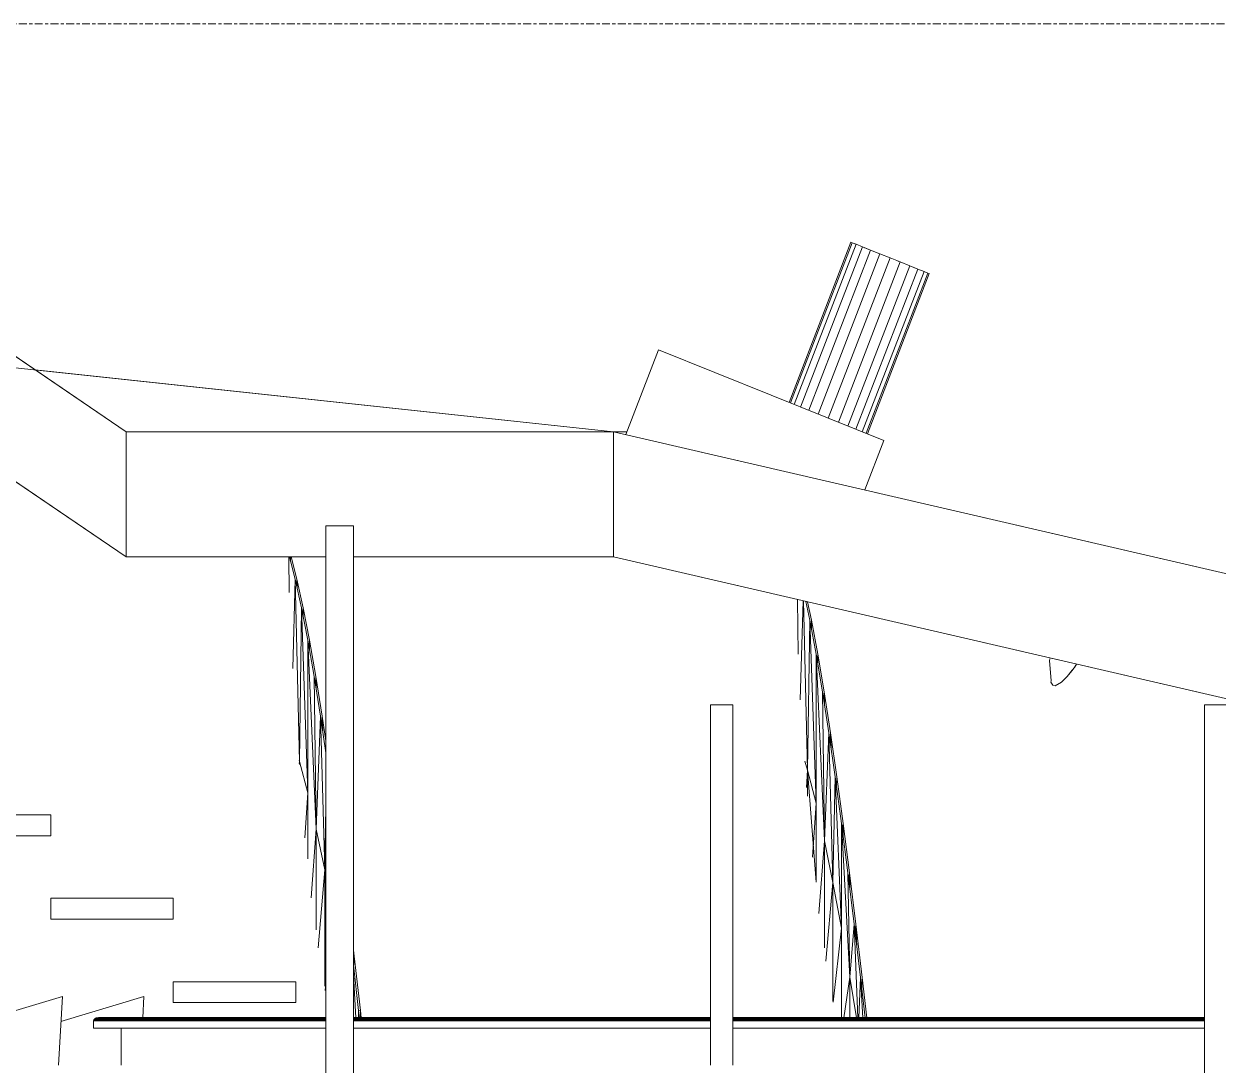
# Model space of a CAD drawing. Header units: centimetres. Extents: x -11896 to 2794, y -437 to 1921.
# Drawn here: x -10865.3 to -10624.7, y 305.8 to 515.5 of the extents above; entities that cross this region are included whole.
import ezdxf

# ---------------------------------------------------------------- set-up
doc = ezdxf.new("R2010")
doc.units = ezdxf.units.CM
doc.linetypes.add('Centre', pattern=[3.175, 0.635, -0.475, 1.59, -0.475])
doc.layers.add('A-FLOR-LEVL', color=7, linetype='Continuous', lineweight=9)
doc.layers.add('M-EQPM', color=7, linetype='Continuous', lineweight=9)

# ---------------------------------------------------------------- blocks, each defined once
blk = doc.blocks.new('EQ-01-001 - EQ-01-001_dwg_rintaeva-1505006-Sección 2-1')
at = {"layer": 'M-EQPM', "color": 253, "true_color": 0x999999}
for p, q in [((-10658.71, 387.29), (-10658.58, 387.8)), ((-10658.52, 384.9), (-10658.71, 387.29)), ((-10654.11, 385.33), (-10655.14, 384.03)), ((-10653.69, 385.86), (-10654.11, 385.33)), ((-10653.69, 385.86), (-10653.27, 386.57)), ((-10658.38, 383.16), (-10658.52, 384.9)), ((-10658.38, 383.16), (-10658.45, 382.91)), ((-10658, 382.32), (-10658.45, 382.91)), ((-10656.29, 382.91), (-10657.57, 382.21)), ((-10655.14, 384.03), (-10656.29, 382.91)), ((-10657.57, 382.21), (-10658, 382.32))]:
    blk.add_line(p, q, dxfattribs=at)
at = {"layer": 'M-EQPM', "color": 251, "true_color": 0x666666, "flags": 128}
blk.add_lwpolyline([(-10658.58, 387.8), (-10658.71, 387.29), (-10658.52, 384.9), (-10658.38, 383.16), (-10658.45, 382.91), (-10658, 382.32), (-10657.57, 382.21), (-10656.29, 382.91), (-10655.14, 384.03), (-10654.11, 385.33), (-10653.69, 385.86), (-10653.27, 386.57)], dxfattribs=at)
blk = doc.blocks.new('EQ-01-001 - EQ-01-001_dwg_rintaeva-1505007-Sección 2-1')
at = {"layer": 'M-EQPM', "color": 253, "true_color": 0x999999}
for p, q in [((-10658.52, 384.9), (-10658.72, 387.25)), ((-10654.12, 385.29), (-10655.14, 384.03)), ((-10653.7, 385.81), (-10654.12, 385.29)), ((-10653.7, 385.81), (-10653.25, 386.56))]:
    blk.add_line(p, q, dxfattribs=at)
at = {"layer": 'M-EQPM', "color": 251, "true_color": 0x666666}
blk.add_line((-10658.72, 387.25), (-10658.52, 384.9), dxfattribs=at)
at = {"layer": 'M-EQPM', "color": 251, "true_color": 0x666666, "flags": 128}
blk.add_lwpolyline([(-10655.14, 384.03), (-10654.12, 385.29), (-10653.7, 385.81), (-10653.25, 386.56)], dxfattribs=at)
blk = doc.blocks.new('EQ-01-001 - EQ-01-001_dwg_lohi-all-1505009-Sección 2-1')
for name in ['EQ-01-001 - EQ-01-001_dwg_rintaeva-1505006-Sección 2-1', 'EQ-01-001 - EQ-01-001_dwg_rintaeva-1505007-Sección 2-1']:
    blk.add_blockref(name, (0, 0))
blk = doc.blocks.new('EQ-01-001 - EQ-01-001_dwg_lohi-3D-orig-1505010-Sección 2-1')
blk.add_blockref('EQ-01-001 - EQ-01-001_dwg_lohi-all-1505009-Sección 2-1', (0, 0))
blk = doc.blocks.new('EQ-01-001 - EQ-01-001_dwg_Agrupar_321-1505069-Sección 2-1')
at = {"layer": 'M-EQPM', "color": 251, "true_color": 0x656565}
for p, q in [((-10727.02, 305.78), (-10727.02, 378.34)), ((-10722.5, 378.34), (-10727.02, 378.34)), ((-10727.02, 305.78), (-10727.02, 378.34)), ((-10722.5, 378.34), (-10727.02, 378.34)), ((-10722.5, 305.78), (-10722.5, 378.34)), ((-10722.5, 378.34), (-10722.5, 305.78))]:
    blk.add_line(p, q, dxfattribs=at)
at = {"layer": 'M-EQPM', "color": 251, "true_color": 0x656565, "flags": 128}
blk.add_lwpolyline([(-10722.5, 305.78), (-10722.5, 378.34), (-10727.02, 378.34), (-10727.02, 305.78)], dxfattribs=at)
blk = doc.blocks.new('EQ-01-001 - EQ-01-001_dwg_Agrupar_1649-1505084-Sección 2-1')
blk.add_blockref('EQ-01-001 - EQ-01-001_dwg_Agrupar_321-1505069-Sección 2-1', (0, 0))
blk = doc.blocks.new('EQ-01-001 - EQ-01-001_dwg_Agrupar_674-1505085-Sección 2-1')
at = {"layer": 'M-EQPM', "color": 136, "true_color": 0x007f7f}
for q in [(-10863.05, 445.82), (-10746.55, 408.16)]:
    blk.add_line((-10746.55, 433.36), q, dxfattribs=at)
at = {"layer": 'M-EQPM', "color": 254, "true_color": 0xcccccc}
for p, q in [((-10746.55, 408.16), (-10746.55, 433.36)), ((-10617.73, 403.54), (-10746.55, 433.36)), ((-10746.55, 408.16), (-10617.73, 378.34))]:
    blk.add_line(p, q, dxfattribs=at)
at = {"layer": 'M-EQPM', "color": 136, "true_color": 0x007f7f, "flags": 128}
blk.add_lwpolyline([(-10934.3, 453.44), (-10746.55, 433.36), (-10617.73, 403.54), (-10310.35, 403.54)], dxfattribs=at)
blk.add_lwpolyline([(-10617.73, 378.34), (-10746.55, 408.16)], close=True, dxfattribs=at)
blk = doc.blocks.new('EQ-01-001 - EQ-01-001_dwg_Agrupar_1590-1505092-Sección 2-1')
at = {"layer": 'M-EQPM', "color": 253, "true_color": 0x999999}
for p, q in [((-10990.32, 441.76), (-10990.32, 466.96)), ((-10990.32, 466.96), (-10963.36, 466.96)), ((-10963.36, 466.96), (-10959.99, 466.96)), ((-10963.36, 441.76), (-10963.36, 466.96)), ((-10959.99, 441.76), (-10959.99, 466.96)), ((-10959.99, 441.76), (-10959.99, 466.96)), ((-10959.99, 466.96), (-10894.13, 466.96)), ((-10959.99, 441.76), (-10959.99, 466.96)), ((-10894.13, 466.96), (-10959.99, 466.96)), ((-10894.13, 441.76), (-10894.13, 466.96)), ((-10844.74, 433.36), (-10894.13, 466.96)), ((-10894.13, 441.76), (-10894.13, 466.96)), ((-10894.13, 466.96), (-10894.13, 441.76)), ((-10894.13, 466.96), (-10844.74, 433.36)), ((-10963.36, 441.76), (-10990.32, 441.76)), ((-10963.36, 441.76), (-10959.99, 441.76)), ((-10959.99, 441.76), (-10894.13, 441.76)), ((-10894.13, 441.76), (-10844.74, 408.16)), ((-10844.74, 433.36), (-10844.74, 408.16)), ((-10844.74, 433.36), (-10743.87, 433.36)), ((-10844.74, 433.36), (-10844.74, 408.16)), ((-10743.87, 433.36), (-10844.74, 433.36)), ((-10844.74, 408.16), (-10844.74, 433.36)), ((-10804.47, 408.16), (-10844.74, 408.16)), ((-10804.47, 408.16), (-10844.74, 408.16)), ((-10804.47, 408.16), (-10844.74, 408.16)), ((-10746.55, 408.16), (-10798.95, 408.16)), ((-10746.55, 408.16), (-10798.95, 408.16)), ((-10746.55, 408.16), (-10798.95, 408.16))]:
    blk.add_line(p, q, dxfattribs=at)
at = {"layer": 'M-EQPM', "color": 253, "true_color": 0x999999, "flags": 128}
blk.add_lwpolyline([(-10990.32, 441.76), (-10990.32, 466.96), (-10963.36, 466.96), (-10963.36, 441.76)], close=True, dxfattribs=at)
for points in [[(-10894.13, 441.76), (-10844.74, 408.16), (-10844.74, 433.36), (-10894.13, 466.96), (-10894.13, 441.76), (-10959.99, 441.76), (-10959.99, 466.96), (-10963.36, 466.96), (-10963.36, 441.76), (-10959.99, 441.76)], [(-10959.99, 441.76), (-10959.99, 466.96), (-10894.13, 466.96), (-10894.13, 441.76)], [(-10990.32, 441.76), (-10963.36, 441.76), (-10959.99, 441.76), (-10894.13, 441.76)], [(-10894.13, 441.76), (-10844.74, 408.16), (-10844.74, 433.36), (-10743.87, 433.36)]]:
    blk.add_lwpolyline(points, dxfattribs=at)
blk = doc.blocks.new('EQ-01-001 - EQ-01-001_dwg_Agrupar_798-1505099-Sección 2-1')
blk.add_blockref('EQ-01-001 - EQ-01-001_dwg_Agrupar_1590-1505092-Sección 2-1', (0, 0))
blk = doc.blocks.new('EQ-01-001 - EQ-01-001_dwg_Agrupar_321-1505129-Sección 2-1')
at = {"layer": 'M-EQPM', "color": 251, "true_color": 0x656565}
for p, q in [((-10804.47, 301.58), (-10804.47, 414.44)), ((-10798.95, 414.44), (-10804.47, 414.44)), ((-10804.47, 414.44), (-10804.47, 301.58)), ((-10804.47, 414.44), (-10798.95, 414.44)), ((-10798.95, 301.58), (-10798.95, 414.44)), ((-10798.95, 301.58), (-10798.95, 414.44))]:
    blk.add_line(p, q, dxfattribs=at)
at = {"layer": 'M-EQPM', "color": 251, "true_color": 0x656565, "flags": 128}
blk.add_lwpolyline([(-10804.47, 301.58), (-10804.47, 414.44), (-10798.95, 414.44), (-10798.95, 301.58)], dxfattribs=at)
blk = doc.blocks.new('EQ-01-001 - EQ-01-001_dwg_Agrupar_321-1505132-Sección 2-1')
at = {"layer": 'M-EQPM', "color": 251, "true_color": 0x656565}
for p, q in [((-10627.48, 301.58), (-10627.48, 378.34)), ((-10621.97, 378.34), (-10627.48, 378.34)), ((-10627.48, 378.34), (-10627.48, 301.58)), ((-10627.48, 378.34), (-10621.97, 378.34)), ((-10621.97, 301.58), (-10621.97, 378.34)), ((-10621.97, 301.58), (-10621.97, 378.34))]:
    blk.add_line(p, q, dxfattribs=at)
at = {"layer": 'M-EQPM', "color": 251, "true_color": 0x656565, "flags": 128}
blk.add_lwpolyline([(-10627.48, 301.58), (-10627.48, 378.34), (-10621.97, 378.34), (-10621.97, 301.58)], dxfattribs=at)
blk = doc.blocks.new('EQ-01-001 - EQ-01-001_dwg_Agrupar_1001-1505140-Sección 2-1')
at = {"layer": 'M-EQPM', "color": 8, "true_color": 0x808080}
for p, q in [((-10884.62, 351.98), (-10884.62, 356.18)), ((-10859.93, 356.18), (-10884.62, 356.18)), ((-10884.62, 351.98), (-10884.62, 356.18)), ((-10884.62, 356.18), (-10859.93, 356.18)), ((-10859.93, 351.98), (-10859.93, 356.18)), ((-10859.93, 356.18), (-10859.93, 351.98)), ((-10884.62, 351.98), (-10859.93, 351.98)), ((-10884.62, 351.98), (-10859.93, 351.98))]:
    blk.add_line(p, q, dxfattribs=at)
at = {"layer": 'M-EQPM', "color": 8, "true_color": 0x808080, "flags": 128}
blk.add_lwpolyline([(-10884.62, 356.18), (-10884.62, 351.98), (-10859.93, 351.98), (-10859.93, 356.18)], close=True, dxfattribs=at)
blk = doc.blocks.new('EQ-01-001 - EQ-01-001_dwg_Agrupar_1595-1505141-Sección 2-1')
at = {"layer": 'M-EQPM', "color": 8, "true_color": 0x808080}
for p, q in [((-10835.23, 339.38), (-10859.93, 339.38)), ((-10859.93, 335.18), (-10859.93, 339.38)), ((-10859.93, 339.38), (-10835.23, 339.38)), ((-10859.93, 335.18), (-10859.93, 339.38)), ((-10835.23, 339.38), (-10835.23, 335.18)), ((-10835.23, 339.38), (-10835.23, 335.18)), ((-10859.93, 335.18), (-10835.23, 335.18)), ((-10859.93, 335.18), (-10835.23, 335.18))]:
    blk.add_line(p, q, dxfattribs=at)
at = {"layer": 'M-EQPM', "color": 8, "true_color": 0x808080, "flags": 128}
blk.add_lwpolyline([(-10859.93, 339.38), (-10859.93, 335.18), (-10835.23, 335.18), (-10835.23, 339.38)], close=True, dxfattribs=at)
blk = doc.blocks.new('EQ-01-001 - EQ-01-001_dwg_Agrupar_1605-1505142-Sección 2-1')
at = {"layer": 'M-EQPM', "color": 8, "true_color": 0x808080}
for p, q in [((-10810.53, 322.58), (-10835.23, 322.58)), ((-10835.23, 318.38), (-10835.23, 322.58)), ((-10810.53, 322.58), (-10835.23, 322.58)), ((-10835.23, 318.38), (-10835.23, 322.58)), ((-10810.53, 322.58), (-10810.53, 318.38)), ((-10810.53, 322.58), (-10810.53, 318.38)), ((-10835.23, 318.38), (-10810.53, 318.38)), ((-10835.23, 318.38), (-10810.53, 318.38))]:
    blk.add_line(p, q, dxfattribs=at)
at = {"layer": 'M-EQPM', "color": 8, "true_color": 0x808080, "flags": 128}
blk.add_lwpolyline([(-10835.23, 322.58), (-10835.23, 318.38), (-10810.53, 318.38), (-10810.53, 322.58)], close=True, dxfattribs=at)
blk = doc.blocks.new('EQ-01-001 - EQ-01-001_dwg_Agrupar_686-1505143-Sección 2-1')
for name in ['EQ-01-001 - EQ-01-001_dwg_Agrupar_321-1505129-Sección 2-1', 'EQ-01-001 - EQ-01-001_dwg_Agrupar_321-1505132-Sección 2-1', 'EQ-01-001 - EQ-01-001_dwg_Agrupar_1001-1505140-Sección 2-1', 'EQ-01-001 - EQ-01-001_dwg_Agrupar_1595-1505141-Sección 2-1', 'EQ-01-001 - EQ-01-001_dwg_Agrupar_1605-1505142-Sección 2-1']:
    blk.add_blockref(name, (0, 0))
blk = doc.blocks.new('EQ-01-001 - EQ-01-001_dwg_Agrupar_795-1505144-Sección 2-1')
at = {"layer": 'M-EQPM', "color": 136, "true_color": 0x007f7f}
for p, q in [((-10744.09, 432.79), (-10737.49, 449.86)), ((-10744.09, 432.79), (-10737.49, 449.86)), ((-10737.49, 449.86), (-10744.09, 432.79)), ((-10692.07, 431.61), (-10737.49, 449.86)), ((-10695.92, 421.64), (-10692.07, 431.61))]:
    blk.add_line(p, q, dxfattribs=at)
at = {"layer": 'M-EQPM', "color": 136, "true_color": 0x007f7f, "flags": 128}
blk.add_lwpolyline([(-10695.92, 421.64), (-10692.07, 431.61), (-10737.49, 449.86)], dxfattribs=at)
blk.add_lwpolyline([(-10695.92, 421.64), (-10692.07, 431.61), (-10737.49, 449.86)], dxfattribs=at)
blk = doc.blocks.new('EQ-01-001 - EQ-01-001_dwg_Agrupar_796-1505145-Sección 2-1')
at = {"layer": 'M-EQPM', "color": 136, "true_color": 0x007f7f}
for p, q in [((-10698.7, 471.56), (-10711.16, 439.28)), ((-10698.7, 471.56), (-10711.16, 439.28)), ((-10711.16, 439.28), (-10698.7, 471.56)), ((-10698.43, 471.45), (-10710.89, 439.17)), ((-10698.43, 471.45), (-10710.89, 439.17)), ((-10710.89, 439.17), (-10698.43, 471.45)), ((-10697.65, 471.13), (-10710.11, 438.86)), ((-10697.65, 471.13), (-10710.11, 438.86)), ((-10710.11, 438.86), (-10697.65, 471.13)), ((-10696.39, 470.63), (-10708.85, 438.35)), ((-10696.39, 470.63), (-10708.85, 438.35)), ((-10708.85, 438.35), (-10696.39, 470.63)), ((-10694.76, 469.97), (-10707.22, 437.69)), ((-10694.76, 469.97), (-10707.22, 437.69)), ((-10707.22, 437.69), (-10694.76, 469.97)), ((-10692.86, 469.21), (-10705.32, 436.93)), ((-10692.86, 469.21), (-10705.32, 436.93)), ((-10705.32, 436.93), (-10692.86, 469.21)), ((-10698.43, 471.45), (-10698.7, 471.56)), ((-10698.43, 471.45), (-10697.65, 471.13)), ((-10697.92, 471.24), (-10697.83, 471.21)), ((-10697.92, 471.24), (-10697.83, 471.21)), ((-10697.92, 471.24), (-10697.83, 471.21)), ((-10697.92, 471.24), (-10697.83, 471.21)), ((-10697.92, 471.24), (-10697.83, 471.21)), ((-10697.92, 471.24), (-10697.83, 471.21)), ((-10697.92, 471.24), (-10697.83, 471.21)), ((-10697.92, 471.24), (-10697.83, 471.21)), ((-10697.92, 471.24), (-10697.83, 471.21)), ((-10697.92, 471.24), (-10697.83, 471.21)), ((-10697.92, 471.24), (-10697.83, 471.21)), ((-10697.92, 471.24), (-10697.83, 471.21)), ((-10697.92, 471.24), (-10697.83, 471.21)), ((-10697.92, 471.24), (-10697.83, 471.21)), ((-10697.92, 471.24), (-10697.83, 471.21)), ((-10697.92, 471.24), (-10697.83, 471.21)), ((-10697.92, 471.24), (-10697.83, 471.21)), ((-10697.92, 471.24), (-10697.83, 471.21)), ((-10697.92, 471.24), (-10697.83, 471.21)), ((-10697.92, 471.24), (-10697.83, 471.21)), ((-10697.92, 471.24), (-10697.83, 471.21)), ((-10697.92, 471.24), (-10697.83, 471.21)), ((-10697.92, 471.24), (-10697.83, 471.21)), ((-10697.92, 471.24), (-10697.83, 471.21)), ((-10697.92, 471.24), (-10697.83, 471.21)), ((-10697.65, 471.13), (-10696.39, 470.63)), ((-10696.39, 470.63), (-10694.76, 469.97)), ((-10695.95, 470.45), (-10695.47, 470.26)), ((-10695.95, 470.45), (-10695.47, 470.26)), ((-10695.95, 470.45), (-10695.47, 470.26)), ((-10695.95, 470.45), (-10695.47, 470.26)), ((-10695.95, 470.45), (-10695.47, 470.26)), ((-10695.95, 470.45), (-10695.47, 470.26)), ((-10695.95, 470.45), (-10695.47, 470.26)), ((-10695.95, 470.45), (-10695.47, 470.26)), ((-10695.95, 470.45), (-10695.47, 470.26)), ((-10695.95, 470.45), (-10695.47, 470.26)), ((-10695.95, 470.45), (-10695.47, 470.26)), ((-10695.95, 470.45), (-10695.47, 470.26)), ((-10695.95, 470.45), (-10695.47, 470.26)), ((-10695.95, 470.45), (-10695.47, 470.26)), ((-10695.95, 470.45), (-10695.47, 470.26)), ((-10695.95, 470.45), (-10695.47, 470.26)), ((-10695.95, 470.45), (-10695.47, 470.26)), ((-10695.95, 470.45), (-10695.47, 470.26)), ((-10695.95, 470.45), (-10695.47, 470.26)), ((-10695.95, 470.45), (-10695.47, 470.26)), ((-10695.95, 470.45), (-10695.47, 470.26)), ((-10695.95, 470.45), (-10695.47, 470.26)), ((-10695.95, 470.45), (-10695.47, 470.26)), ((-10695.95, 470.45), (-10695.47, 470.26)), ((-10695.95, 470.45), (-10695.47, 470.26)), ((-10694.76, 469.97), (-10692.86, 469.21)), ((-10692.86, 469.21), (-10690.81, 468.39)), ((-10690.81, 468.39), (-10703.27, 436.11)), ((-10690.81, 468.39), (-10703.27, 436.11)), ((-10703.27, 436.11), (-10690.81, 468.39)), ((-10688.77, 467.57), (-10701.23, 435.29)), ((-10688.77, 467.57), (-10701.23, 435.29)), ((-10701.23, 435.29), (-10688.77, 467.57)), ((-10686.87, 466.8), (-10699.33, 434.52)), ((-10686.87, 466.8), (-10699.33, 434.52)), ((-10699.33, 434.52), (-10686.87, 466.8)), ((-10692.57, 469.09), (-10692.32, 468.99)), ((-10692.57, 469.09), (-10692.32, 468.99)), ((-10692.57, 469.09), (-10692.32, 468.99)), ((-10692.57, 469.09), (-10692.32, 468.99)), ((-10692.57, 469.09), (-10692.32, 468.99)), ((-10692.57, 469.09), (-10692.32, 468.99)), ((-10692.57, 469.09), (-10692.32, 468.99)), ((-10692.57, 469.09), (-10692.32, 468.99)), ((-10692.57, 469.09), (-10692.32, 468.99)), ((-10692.57, 469.09), (-10692.32, 468.99)), ((-10692.57, 469.09), (-10692.32, 468.99)), ((-10692.57, 469.09), (-10692.32, 468.99)), ((-10692.57, 469.09), (-10692.32, 468.99)), ((-10692.57, 469.09), (-10692.32, 468.99)), ((-10692.57, 469.09), (-10692.32, 468.99)), ((-10692.57, 469.09), (-10692.32, 468.99)), ((-10692.57, 469.09), (-10692.32, 468.99)), ((-10692.57, 469.09), (-10692.32, 468.99)), ((-10692.57, 469.09), (-10692.32, 468.99)), ((-10692.57, 469.09), (-10692.32, 468.99)), ((-10692.57, 469.09), (-10692.32, 468.99)), ((-10692.57, 469.09), (-10692.32, 468.99)), ((-10692.57, 469.09), (-10692.32, 468.99)), ((-10692.57, 469.09), (-10692.32, 468.99)), ((-10692.57, 469.09), (-10692.32, 468.99)), ((-10690.81, 468.39), (-10688.77, 467.57)), ((-10689.31, 467.78), (-10689.06, 467.68)), ((-10689.31, 467.78), (-10689.06, 467.68)), ((-10689.31, 467.78), (-10689.06, 467.68)), ((-10689.31, 467.78), (-10689.06, 467.68)), ((-10689.31, 467.78), (-10689.06, 467.68)), ((-10689.31, 467.78), (-10689.06, 467.68)), ((-10689.31, 467.78), (-10689.06, 467.68)), ((-10689.31, 467.78), (-10689.06, 467.68)), ((-10689.31, 467.78), (-10689.06, 467.68)), ((-10689.31, 467.78), (-10689.06, 467.68)), ((-10689.31, 467.78), (-10689.06, 467.68)), ((-10689.31, 467.78), (-10689.06, 467.68)), ((-10689.31, 467.78), (-10689.06, 467.68)), ((-10689.31, 467.78), (-10689.06, 467.68)), ((-10689.31, 467.78), (-10689.06, 467.68)), ((-10689.31, 467.78), (-10689.06, 467.68)), ((-10689.31, 467.78), (-10689.06, 467.68)), ((-10689.31, 467.78), (-10689.06, 467.68)), ((-10689.31, 467.78), (-10689.06, 467.68)), ((-10689.31, 467.78), (-10689.06, 467.68)), ((-10689.31, 467.78), (-10689.06, 467.68)), ((-10689.31, 467.78), (-10689.06, 467.68)), ((-10689.31, 467.78), (-10689.06, 467.68)), ((-10689.31, 467.78), (-10689.06, 467.68)), ((-10689.31, 467.78), (-10689.06, 467.68)), ((-10688.77, 467.57), (-10686.87, 466.8)), ((-10686.87, 466.8), (-10685.24, 466.14)), ((-10685.24, 466.14), (-10697.7, 433.87)), ((-10685.24, 466.14), (-10697.7, 433.87)), ((-10697.7, 433.87), (-10685.24, 466.14)), ((-10683.98, 465.64), (-10696.44, 433.36)), ((-10683.98, 465.64), (-10696.44, 433.36)), ((-10696.44, 433.36), (-10683.98, 465.64)), ((-10683.19, 465.32), (-10695.65, 433.05)), ((-10683.19, 465.32), (-10695.65, 433.05)), ((-10695.65, 433.05), (-10683.19, 465.32)), ((-10682.93, 465.22), (-10695.39, 432.94)), ((-10682.93, 465.22), (-10695.39, 432.94)), ((-10695.39, 432.94), (-10682.93, 465.22)), ((-10686.15, 466.51), (-10685.68, 466.32)), ((-10686.15, 466.51), (-10685.68, 466.32)), ((-10686.15, 466.51), (-10685.68, 466.32)), ((-10686.15, 466.51), (-10685.68, 466.32)), ((-10686.15, 466.51), (-10685.68, 466.32)), ((-10686.15, 466.51), (-10685.68, 466.32)), ((-10686.15, 466.51), (-10685.68, 466.32)), ((-10686.15, 466.51), (-10685.68, 466.32)), ((-10686.15, 466.51), (-10685.68, 466.32)), ((-10686.15, 466.51), (-10685.68, 466.32)), ((-10686.15, 466.51), (-10685.68, 466.32)), ((-10686.15, 466.51), (-10685.68, 466.32)), ((-10686.15, 466.51), (-10685.68, 466.32)), ((-10686.15, 466.51), (-10685.68, 466.32)), ((-10686.15, 466.51), (-10685.68, 466.32)), ((-10686.15, 466.51), (-10685.68, 466.32)), ((-10686.15, 466.51), (-10685.68, 466.32)), ((-10686.15, 466.51), (-10685.68, 466.32)), ((-10686.15, 466.51), (-10685.68, 466.32)), ((-10686.15, 466.51), (-10685.68, 466.32)), ((-10686.15, 466.51), (-10685.68, 466.32)), ((-10686.15, 466.51), (-10685.68, 466.32)), ((-10686.15, 466.51), (-10685.68, 466.32)), ((-10686.15, 466.51), (-10685.68, 466.32)), ((-10686.15, 466.51), (-10685.68, 466.32)), ((-10685.24, 466.14), (-10683.98, 465.64)), ((-10683.98, 465.64), (-10683.19, 465.32)), ((-10683.8, 465.57), (-10683.71, 465.53)), ((-10683.8, 465.57), (-10683.71, 465.53)), ((-10683.8, 465.57), (-10683.71, 465.53)), ((-10683.8, 465.57), (-10683.71, 465.53)), ((-10683.8, 465.57), (-10683.71, 465.53)), ((-10683.8, 465.57), (-10683.71, 465.53)), ((-10683.8, 465.57), (-10683.71, 465.53)), ((-10683.8, 465.57), (-10683.71, 465.53)), ((-10683.8, 465.57), (-10683.71, 465.53)), ((-10683.8, 465.57), (-10683.71, 465.53)), ((-10683.8, 465.57), (-10683.71, 465.53)), ((-10683.8, 465.57), (-10683.71, 465.53)), ((-10683.8, 465.57), (-10683.71, 465.53)), ((-10683.8, 465.57), (-10683.71, 465.53)), ((-10683.8, 465.57), (-10683.71, 465.53)), ((-10683.8, 465.57), (-10683.71, 465.53)), ((-10683.8, 465.57), (-10683.71, 465.53)), ((-10683.8, 465.57), (-10683.71, 465.53)), ((-10683.8, 465.57), (-10683.71, 465.53)), ((-10683.8, 465.57), (-10683.71, 465.53)), ((-10683.8, 465.57), (-10683.71, 465.53)), ((-10683.8, 465.57), (-10683.71, 465.53)), ((-10683.8, 465.57), (-10683.71, 465.53)), ((-10683.8, 465.57), (-10683.71, 465.53)), ((-10683.8, 465.57), (-10683.71, 465.53)), ((-10683.19, 465.32), (-10682.93, 465.22))]:
    blk.add_line(p, q, dxfattribs=at)
blk = doc.blocks.new('EQ-01-001 - EQ-01-001_dwg_Agrupar_459-1505146-Sección 2-1')
for name in ['EQ-01-001 - EQ-01-001_dwg_Agrupar_796-1505145-Sección 2-1', 'EQ-01-001 - EQ-01-001_dwg_Agrupar_795-1505144-Sección 2-1']:
    blk.add_blockref(name, (0, 0))
blk = doc.blocks.new('EQ-01-001 - EQ-01-001_dwg_Agrupar_781-1505150-Sección 2-1')
for name in ['EQ-01-001 - EQ-01-001_dwg_Agrupar_798-1505099-Sección 2-1', 'EQ-01-001 - EQ-01-001_dwg_Agrupar_459-1505146-Sección 2-1', 'EQ-01-001 - EQ-01-001_dwg_Agrupar_674-1505085-Sección 2-1', 'EQ-01-001 - EQ-01-001_dwg_Agrupar_686-1505143-Sección 2-1', 'EQ-01-001 - EQ-01-001_dwg_Agrupar_1649-1505084-Sección 2-1', 'EQ-01-001 - EQ-01-001_dwg_lohi-3D-orig-1505010-Sección 2-1']:
    blk.add_blockref(name, (0, 0))
blk = doc.blocks.new('EQ-01-001 - EQ-01-001_dwg-1504998-Sección 2-1')
blk.add_blockref('EQ-01-001 - EQ-01-001_dwg_Agrupar_781-1505150-Sección 2-1', (0, 0))
blk = doc.blocks.new('EQ-01-001 - EQ-01-001-1479796-Sección 2-1')
blk.add_blockref('EQ-01-001 - EQ-01-001_dwg-1504998-Sección 2-1', (0, 0))
blk = doc.blocks.new('EQ-01-005 - EQ-01-005_dwg_Agrupar_357-1507030-Sección 2-1')
at = {"layer": 'M-EQPM', "color": 253, "true_color": 0x999999}
for p, q in [((-10851.01, 315.14), (-10850.9, 315.21)), ((-10850.9, 315.21), (-10850.77, 315.27)), ((-10850.77, 315.27), (-10850.9, 315.21)), ((-10850.9, 315.21), (-10804.47, 315.21)), ((-10850.9, 315.21), (-10804.47, 315.21)), ((-10850.77, 315.27), (-10850.63, 315.31)), ((-10850.77, 315.27), (-10804.47, 315.27)), ((-10804.47, 315.27), (-10850.77, 315.27)), ((-10850.63, 315.31), (-10850.49, 315.33)), ((-10850.63, 315.31), (-10804.47, 315.31)), ((-10850.49, 315.33), (-10850.34, 315.34)), ((-10850.34, 315.34), (-10850.49, 315.33)), ((-10850.49, 315.33), (-10804.47, 315.33)), ((-10804.47, 315.33), (-10850.49, 315.33)), ((-10850.34, 315.34), (-10804.47, 315.34)), ((-10804.47, 315.34), (-10850.34, 315.34)), ((-10798.95, 315.34), (-10727.02, 315.34)), ((-10798.95, 315.34), (-10727.02, 315.34)), ((-10727.02, 315.34), (-10798.95, 315.34)), ((-10798.95, 315.33), (-10727.02, 315.33)), ((-10727.02, 315.33), (-10798.95, 315.33)), ((-10798.95, 315.33), (-10727.02, 315.33)), ((-10798.95, 315.31), (-10727.02, 315.31)), ((-10727.02, 315.31), (-10798.95, 315.31)), ((-10727.02, 315.31), (-10798.95, 315.31)), ((-10798.95, 315.27), (-10727.02, 315.27)), ((-10727.02, 315.27), (-10798.95, 315.27)), ((-10798.95, 315.27), (-10727.02, 315.27)), ((-10798.95, 315.21), (-10727.02, 315.21)), ((-10798.95, 315.21), (-10727.02, 315.21)), ((-10798.95, 315.21), (-10727.02, 315.21)), ((-10722.5, 315.34), (-10627.48, 315.34)), ((-10722.5, 315.34), (-10627.48, 315.34)), ((-10627.48, 315.34), (-10722.5, 315.34)), ((-10722.5, 315.33), (-10627.48, 315.33)), ((-10627.48, 315.33), (-10722.5, 315.33)), ((-10722.5, 315.33), (-10627.48, 315.33)), ((-10722.5, 315.31), (-10627.48, 315.31)), ((-10627.48, 315.31), (-10722.5, 315.31)), ((-10627.48, 315.31), (-10722.5, 315.31)), ((-10722.5, 315.27), (-10627.48, 315.27)), ((-10627.48, 315.27), (-10722.5, 315.27)), ((-10722.5, 315.27), (-10627.48, 315.27)), ((-10722.5, 315.21), (-10627.48, 315.21)), ((-10722.5, 315.21), (-10627.48, 315.21)), ((-10722.5, 315.21), (-10627.48, 315.21)), ((-10851.28, 314.77), (-10851.3, 314.67)), ((-10851.28, 314.77), (-10851.3, 314.67)), ((-10851.3, 313.24), (-10851.3, 314.67)), ((-10851.3, 314.67), (-10804.47, 314.67)), ((-10851.3, 313.24), (-10804.47, 313.24)), ((-10851.3, 313.24), (-10804.47, 313.24)), ((-10851.25, 314.88), (-10851.28, 314.77)), ((-10851.28, 314.77), (-10851.25, 314.88)), ((-10851.28, 314.77), (-10804.47, 314.77)), ((-10851.25, 314.88), (-10851.19, 314.97)), ((-10851.25, 314.88), (-10804.47, 314.87)), ((-10851.25, 314.88), (-10804.47, 314.88)), ((-10851.19, 314.97), (-10851.11, 315.06)), ((-10851.19, 314.97), (-10804.47, 314.97)), ((-10851.19, 314.97), (-10804.47, 314.97)), ((-10851.01, 315.14), (-10851.11, 315.06)), ((-10851.01, 315.14), (-10851.11, 315.06)), ((-10851.01, 315.14), (-10851.11, 315.06)), ((-10851.11, 315.06), (-10804.47, 315.06)), ((-10851.11, 315.06), (-10804.47, 315.06)), ((-10851.01, 315.14), (-10804.47, 315.14)), ((-10850.48, 315.16), (-10850.55, 315.14)), ((-10850.41, 315.17), (-10850.48, 315.16)), ((-10850.34, 315.17), (-10850.41, 315.17)), ((-10804.47, 315.17), (-10850.34, 315.17)), ((-10845.77, 313.24), (-10845.77, 305.78)), ((-10845.77, 313.24), (-10845.77, 305.78)), ((-10845.77, 305.78), (-10845.77, 313.24)), ((-10727.02, 315.17), (-10798.95, 315.17)), ((-10798.95, 315.14), (-10727.02, 315.14)), ((-10727.02, 315.14), (-10798.95, 315.14)), ((-10727.02, 315.14), (-10798.95, 315.14)), ((-10798.95, 315.06), (-10727.02, 315.06)), ((-10798.95, 315.06), (-10727.02, 315.06)), ((-10798.95, 315.06), (-10727.02, 315.06)), ((-10798.95, 314.97), (-10727.02, 314.97)), ((-10798.95, 314.97), (-10727.02, 314.97)), ((-10727.02, 314.97), (-10798.95, 314.97)), ((-10798.95, 314.88), (-10727.02, 314.88)), ((-10727.02, 314.88), (-10798.95, 314.88)), ((-10727.02, 314.88), (-10798.95, 314.88)), ((-10798.95, 314.87), (-10727.02, 314.85)), ((-10798.95, 314.87), (-10727.02, 314.85)), ((-10727.02, 314.85), (-10798.95, 314.87)), ((-10798.95, 314.77), (-10727.02, 314.76)), ((-10798.95, 314.77), (-10727.02, 314.76)), ((-10727.02, 314.76), (-10798.95, 314.77)), ((-10798.95, 314.67), (-10727.02, 314.67)), ((-10798.95, 314.67), (-10727.02, 314.67)), ((-10798.95, 314.67), (-10727.02, 314.67)), ((-10798.95, 313.24), (-10727.02, 313.24)), ((-10798.95, 313.24), (-10727.02, 313.24)), ((-10798.95, 313.24), (-10727.02, 313.24)), ((-10627.48, 315.17), (-10722.5, 315.17)), ((-10722.5, 315.14), (-10627.48, 315.14)), ((-10627.48, 315.14), (-10722.5, 315.14)), ((-10627.48, 315.14), (-10722.5, 315.14)), ((-10722.5, 315.06), (-10627.48, 315.06)), ((-10722.5, 315.06), (-10627.48, 315.06)), ((-10722.5, 315.06), (-10627.48, 315.06)), ((-10722.5, 314.97), (-10627.48, 314.97)), ((-10722.5, 314.97), (-10627.48, 314.97)), ((-10627.48, 314.97), (-10722.5, 314.97)), ((-10722.5, 314.88), (-10627.48, 314.88)), ((-10627.48, 314.88), (-10722.5, 314.88)), ((-10627.48, 314.88), (-10722.5, 314.88)), ((-10722.5, 314.85), (-10627.48, 314.83)), ((-10722.5, 314.85), (-10627.48, 314.83)), ((-10627.48, 314.83), (-10722.5, 314.85)), ((-10722.5, 314.76), (-10627.48, 314.75)), ((-10722.5, 314.76), (-10627.48, 314.75)), ((-10627.48, 314.75), (-10722.5, 314.76)), ((-10722.5, 314.67), (-10627.48, 314.67)), ((-10722.5, 314.67), (-10627.48, 314.67)), ((-10722.5, 314.67), (-10627.48, 314.67)), ((-10722.5, 313.24), (-10627.48, 313.24)), ((-10722.5, 313.24), (-10627.48, 313.24)), ((-10722.5, 313.24), (-10627.48, 313.24))]:
    blk.add_line(p, q, dxfattribs=at)
at = {"layer": 'M-EQPM', "color": 253, "true_color": 0x999999, "flags": 128}
for points in [[(-10804.47, 315.14), (-10851.01, 315.14), (-10850.9, 315.21)], [(-10804.47, 315.14), (-10851.01, 315.14), (-10850.9, 315.21), (-10804.47, 315.21)], [(-10850.63, 315.31), (-10850.77, 315.27), (-10850.9, 315.21)], [(-10850.63, 315.31), (-10850.77, 315.27), (-10804.47, 315.27)], [(-10804.47, 315.31), (-10850.63, 315.31), (-10850.49, 315.33)], [(-10804.47, 315.31), (-10850.63, 315.31), (-10850.49, 315.33), (-10804.47, 315.33)], [(-10850.49, 315.33), (-10850.34, 315.34), (-10804.47, 315.34)], [(-10804.47, 314.77), (-10851.28, 314.77), (-10851.3, 314.67), (-10804.47, 314.67)], [(-10851.3, 314.67), (-10851.3, 313.24), (-10804.47, 313.24)], [(-10851.3, 313.24), (-10851.3, 314.67), (-10804.47, 314.67)], [(-10851.25, 314.88), (-10851.28, 314.77), (-10804.47, 314.77)], [(-10804.47, 314.88), (-10851.25, 314.88), (-10851.19, 314.97), (-10851.11, 315.06)], [(-10804.47, 314.87), (-10851.25, 314.88), (-10851.19, 314.97)], [(-10804.47, 314.88), (-10851.25, 314.88), (-10804.47, 314.87)], [(-10804.47, 314.97), (-10851.19, 314.97), (-10851.11, 315.06), (-10804.47, 315.06)]]:
    blk.add_lwpolyline(points, dxfattribs=at)
blk = doc.blocks.new('EQ-01-005 - EQ-01-005_dwg_Agrupar_1041-1507032-Sección 2-1')
at = {"layer": 'M-EQPM', "color": 251, "true_color": 0x656565}
for p, q in [((-10811.88, 400.99), (-10811.96, 408.16)), ((-10810.69, 403.7), (-10811.84, 408.16)), ((-10811.63, 408.16), (-10811.66, 407.45)), ((-10811.59, 407.2), (-10811.6, 408.16)), ((-10810.33, 403.7), (-10811.48, 408.16)), ((-10811.18, 385.7), (-10810.69, 403.7)), ((-10809.41, 397.92), (-10810.69, 403.7)), ((-10809.84, 366.97), (-10810.69, 403.7)), ((-10810.37, 402.25), (-10810.33, 403.7)), ((-10809.05, 397.92), (-10810.33, 403.7)), ((-10810.29, 401.88), (-10810.33, 403.7)), ((-10709.36, 388.54), (-10709.49, 399.58)), ((-10809.84, 366.97), (-10809.41, 397.92)), ((-10808.13, 391.37), (-10809.41, 397.92)), ((-10808.13, 360.63), (-10809.41, 397.92)), ((-10809.07, 396.2), (-10809.05, 397.92)), ((-10807.77, 391.37), (-10809.05, 397.92)), ((-10708.91, 379.38), (-10708.35, 399.32)), ((-10707.44, 365.17), (-10708.24, 399.29)), ((-10707.01, 395.39), (-10707.81, 399.19)), ((-10706.65, 395.39), (-10707.43, 399.11)), ((-10707.44, 365.17), (-10707.01, 395.39)), ((-10705.73, 388.54), (-10707.01, 395.39)), ((-10705.73, 358.54), (-10707.01, 395.39)), ((-10706.68, 393.6), (-10706.65, 395.39)), ((-10705.37, 388.54), (-10706.65, 395.39)), ((-10808.13, 391.37), (-10806.85, 384.08)), ((-10806.42, 353.33), (-10808.13, 391.37)), ((-10808.13, 360.63), (-10808.13, 391.37)), ((-10807.77, 391.37), (-10807.87, 389.9)), ((-10806.49, 384.08), (-10807.77, 391.37)), ((-10807.77, 389.32), (-10807.77, 391.37)), ((-10705.73, 388.54), (-10704.45, 380.97)), ((-10704.03, 350.96), (-10705.73, 388.54)), ((-10705.73, 358.54), (-10705.73, 388.54)), ((-10705.37, 388.54), (-10705.48, 387.05)), ((-10704.09, 380.97), (-10705.37, 388.54)), ((-10705.37, 386.41), (-10705.37, 388.54)), ((-10805.57, 376.1), (-10806.85, 384.08)), ((-10806.42, 353.33), (-10806.85, 384.08)), ((-10806.49, 384.08), (-10806.58, 382.41)), ((-10805.21, 376.1), (-10806.49, 384.08)), ((-10806.46, 381.62), (-10806.49, 384.08)), ((-10703.17, 372.73), (-10704.45, 380.97)), ((-10704.03, 350.96), (-10704.45, 380.97)), ((-10704.09, 380.97), (-10704.19, 379.27)), ((-10702.81, 372.73), (-10704.09, 380.97)), ((-10704.06, 378.42), (-10704.09, 380.97)), ((-10806.42, 353.33), (-10805.57, 376.1)), ((-10804.47, 368.69), (-10805.57, 376.1)), ((-10804.72, 345.14), (-10805.57, 376.1)), ((-10805.28, 374.17), (-10805.21, 376.1)), ((-10804.47, 371.12), (-10805.21, 376.1)), ((-10805.13, 373.12), (-10805.21, 376.1)), ((-10704.03, 350.96), (-10703.17, 372.73)), ((-10701.89, 363.87), (-10703.17, 372.73)), ((-10702.32, 342.53), (-10703.17, 372.73)), ((-10702.89, 370.77), (-10702.81, 372.73)), ((-10701.53, 363.87), (-10702.81, 372.73)), ((-10702.72, 369.63), (-10702.81, 372.73)), ((-10809.84, 366.97), (-10809.9, 367.16)), ((-10809.84, 366.97), (-10809.86, 366.55)), ((-10808.13, 360.63), (-10809.84, 366.97)), ((-10809.84, 366.35), (-10809.84, 366.97)), ((-10707.44, 365.17), (-10708, 367.03)), ((-10707.44, 365.17), (-10707.65, 361.67)), ((-10705.73, 358.54), (-10707.44, 365.17)), ((-10707.44, 359.98), (-10707.44, 365.17)), ((-10702.32, 342.53), (-10701.89, 363.87)), ((-10700.61, 354.45), (-10701.89, 363.87)), ((-10700.61, 333.33), (-10701.89, 363.87)), ((-10701.58, 361.56), (-10701.53, 363.87)), ((-10700.25, 354.45), (-10701.53, 363.87)), ((-10808.13, 360.63), (-10808.71, 351.55)), ((-10808.13, 347.32), (-10808.13, 360.63)), ((-10705.73, 358.54), (-10706.45, 347.67)), ((-10705.73, 342.64), (-10705.73, 358.54)), ((-10804.72, 345.14), (-10804.47, 357.99)), ((-10700.61, 354.45), (-10699.33, 344.52)), ((-10698.91, 323.46), (-10700.61, 354.45)), ((-10700.61, 333.33), (-10700.61, 354.45)), ((-10700.25, 354.45), (-10700.44, 353.13)), ((-10698.97, 344.52), (-10700.25, 354.45)), ((-10700.25, 351.66), (-10700.25, 354.45)), ((-10806.42, 353.33), (-10807.43, 339.49)), ((-10804.72, 345.14), (-10806.42, 353.33)), ((-10806.42, 333.03), (-10806.42, 353.33)), ((-10704.03, 350.96), (-10705.14, 336.29)), ((-10702.32, 342.53), (-10704.03, 350.96)), ((-10704.03, 329.37), (-10704.03, 350.96)), ((-10804.72, 345.14), (-10806.06, 329.43)), ((-10804.47, 343.84), (-10804.72, 345.14)), ((-10804.72, 321.68), (-10804.72, 345.14)), ((-10698.05, 334.15), (-10699.33, 344.52)), ((-10698.91, 323.46), (-10699.33, 344.52)), ((-10698.97, 344.52), (-10699.15, 343.01)), ((-10697.69, 334.15), (-10698.97, 344.52)), ((-10698.9, 341.03), (-10698.97, 344.52)), ((-10702.32, 342.53), (-10703.75, 326.71)), ((-10700.61, 333.33), (-10702.32, 342.53)), ((-10702.32, 318.68), (-10702.32, 342.53)), ((-10700.61, 333.33), (-10702.29, 318.43)), ((-10700.61, 315.31), (-10700.61, 333.33)), ((-10698.91, 323.46), (-10698.05, 334.15)), ((-10696.77, 323.4), (-10698.05, 334.15)), ((-10697.29, 315.31), (-10698.05, 334.15)), ((-10697.84, 332.34), (-10697.69, 334.15)), ((-10696.41, 323.4), (-10697.69, 334.15)), ((-10697.51, 329.57), (-10697.69, 334.15)), ((-10798.81, 327.74), (-10798.95, 328.94)), ((-10798.9, 325.4), (-10798.81, 327.74)), ((-10797.53, 316.8), (-10798.81, 327.74)), ((-10797.89, 316.8), (-10798.95, 325.89)), ((-10798.46, 315.33), (-10798.95, 323.98)), ((-10698.91, 323.46), (-10700.14, 315.31)), ((-10697.57, 315.31), (-10698.91, 323.46)), ((-10698.91, 315.31), (-10698.91, 323.46)), ((-10697.11, 315.31), (-10696.77, 323.4)), ((-10695.84, 315.31), (-10696.77, 323.4)), ((-10696.28, 315.31), (-10696.77, 323.4)), ((-10696.51, 321.11), (-10696.41, 323.4)), ((-10695.47, 315.31), (-10696.41, 323.4)), ((-10804.47, 322.22), (-10804.62, 320.8)), ((-10797.89, 316.8), (-10797.72, 315.33)), ((-10797.78, 315.33), (-10797.89, 316.8)), ((-10797.89, 315.33), (-10797.89, 316.8)), ((-10797.53, 316.8), (-10797.87, 316.68)), ((-10797.36, 315.33), (-10797.53, 316.8)), ((-10797.53, 315.33), (-10797.53, 316.8))]:
    blk.add_line(p, q, dxfattribs=at)
at = {"layer": 'M-EQPM', "color": 136, "true_color": 0x007f7f}
for p, q in [((-10811.96, 408.16), (-10811.88, 400.99)), ((-10811.96, 408.16), (-10811.88, 400.99)), ((-10811.66, 407.45), (-10811.63, 408.16)), ((-10811.63, 408.16), (-10811.66, 407.45)), ((-10811.59, 407.2), (-10811.6, 408.16)), ((-10811.59, 407.2), (-10811.6, 408.16)), ((-10709.49, 399.58), (-10709.36, 388.54)), ((-10709.49, 399.58), (-10709.36, 388.54)), ((-10708.91, 379.38), (-10708.35, 399.32)), ((-10708.35, 399.32), (-10708.91, 379.38)), ((-10809.9, 367.16), (-10809.84, 366.97)), ((-10707.44, 359.98), (-10707.44, 365.17)), ((-10804.47, 357.99), (-10804.72, 345.14)), ((-10807.43, 339.49), (-10806.42, 353.33)), ((-10704.03, 350.96), (-10704.03, 329.37)), ((-10704.03, 350.96), (-10702.32, 342.53)), ((-10804.72, 345.14), (-10806.06, 329.43)), ((-10804.72, 345.14), (-10804.47, 343.84)), ((-10702.32, 342.53), (-10703.75, 326.71)), ((-10798.95, 325.89), (-10797.89, 316.8)), ((-10798.46, 315.33), (-10798.95, 323.98)), ((-10798.46, 315.33), (-10798.95, 323.98)), ((-10698.91, 323.46), (-10700.14, 315.31)), ((-10697.57, 315.31), (-10698.91, 323.46)), ((-10697.57, 315.31), (-10698.91, 323.46)), ((-10804.47, 322.22), (-10804.62, 320.8)), ((-10804.62, 320.8), (-10804.47, 322.22)), ((-10797.89, 316.8), (-10797.89, 315.33))]:
    blk.add_line(p, q, dxfattribs=at)
at = {"layer": 'M-EQPM', "color": 136, "true_color": 0x007f7f, "flags": 128}
for points in [[(-10811.18, 385.7), (-10810.69, 403.7), (-10811.84, 408.16)], [(-10811.48, 408.16), (-10810.33, 403.7), (-10810.37, 402.25)], [(-10809.84, 366.97), (-10810.69, 403.7), (-10811.18, 385.7)], [(-10809.84, 366.97), (-10810.69, 403.7), (-10809.41, 397.92), (-10809.84, 366.97)], [(-10810.29, 401.88), (-10810.33, 403.7), (-10810.37, 402.25)], [(-10810.29, 401.88), (-10810.33, 403.7), (-10809.05, 397.92), (-10809.07, 396.2)], [(-10809.07, 396.2), (-10809.05, 397.92), (-10807.77, 391.37), (-10807.87, 389.9)], [(-10708, 367.03), (-10707.44, 365.17), (-10708.24, 399.29)], [(-10707.81, 399.19), (-10707.01, 395.39), (-10707.44, 365.17), (-10708.24, 399.29)], [(-10707.43, 399.11), (-10706.65, 395.39), (-10706.68, 393.6)], [(-10705.73, 388.54), (-10705.73, 358.54), (-10707.01, 395.39), (-10707.44, 365.17)], [(-10707.44, 365.17), (-10705.73, 358.54), (-10707.01, 395.39), (-10705.73, 388.54)], [(-10705.48, 387.05), (-10705.37, 388.54), (-10706.65, 395.39), (-10706.68, 393.6)], [(-10806.42, 353.33), (-10808.13, 391.37), (-10808.13, 360.63), (-10808.13, 347.32)], [(-10806.42, 353.33), (-10808.13, 391.37), (-10806.85, 384.08), (-10806.42, 353.33)], [(-10806.58, 382.41), (-10806.49, 384.08), (-10807.77, 391.37), (-10807.87, 389.9)], [(-10705.73, 342.64), (-10705.73, 358.54), (-10705.73, 388.54), (-10704.03, 350.96), (-10705.14, 336.29)], [(-10704.19, 379.27), (-10704.09, 380.97), (-10705.37, 388.54), (-10705.48, 387.05)], [(-10806.42, 353.33), (-10805.57, 376.1), (-10806.85, 384.08), (-10806.42, 353.33)], [(-10806.46, 381.62), (-10806.49, 384.08), (-10806.58, 382.41)], [(-10805.28, 374.17), (-10805.21, 376.1), (-10806.49, 384.08), (-10806.46, 381.62)], [(-10704.19, 379.27), (-10704.09, 380.97), (-10704.06, 378.42)], [(-10704.06, 378.42), (-10704.09, 380.97), (-10702.81, 372.73), (-10702.89, 370.77)], [(-10806.42, 353.33), (-10804.72, 345.14), (-10805.57, 376.1), (-10804.47, 368.69)], [(-10804.47, 357.99), (-10804.72, 345.14), (-10805.57, 376.1), (-10806.42, 353.33)], [(-10805.28, 374.17), (-10805.21, 376.1), (-10805.13, 373.12)], [(-10804.47, 371.12), (-10805.21, 376.1), (-10805.13, 373.12)], [(-10702.32, 342.53), (-10703.17, 372.73), (-10704.03, 350.96)], [(-10702.32, 342.53), (-10703.17, 372.73), (-10701.89, 363.87), (-10702.32, 342.53)], [(-10702.72, 369.63), (-10702.81, 372.73), (-10702.89, 370.77)], [(-10702.72, 369.63), (-10702.81, 372.73), (-10701.53, 363.87), (-10701.58, 361.56)], [(-10809.86, 366.55), (-10809.84, 366.97), (-10809.9, 367.16)], [(-10809.84, 366.35), (-10809.84, 366.97), (-10809.86, 366.55)], [(-10809.84, 366.35), (-10809.84, 366.97), (-10808.13, 360.63), (-10808.71, 351.55)], [(-10707.65, 361.67), (-10707.44, 365.17), (-10708, 367.03)], [(-10706.45, 347.67), (-10705.73, 358.54), (-10705.73, 342.64), (-10707.44, 365.17), (-10707.65, 361.67)], [(-10707.44, 365.17), (-10705.73, 358.54), (-10706.45, 347.67)], [(-10700.44, 353.13), (-10700.25, 354.45), (-10701.53, 363.87), (-10701.58, 361.56)], [(-10808.71, 351.55), (-10808.13, 360.63), (-10808.13, 347.32)], [(-10700.14, 315.31), (-10698.91, 323.46), (-10700.61, 354.45), (-10700.61, 333.33), (-10700.61, 315.31)], [(-10699.15, 343.01), (-10698.97, 344.52), (-10700.25, 354.45), (-10700.44, 353.13)], [(-10806.42, 333.03), (-10806.42, 353.33), (-10807.43, 339.49)], [(-10806.06, 329.43), (-10804.72, 345.14), (-10806.42, 353.33), (-10806.42, 333.03)], [(-10704.03, 329.37), (-10704.03, 350.96), (-10705.14, 336.29)], [(-10703.75, 326.71), (-10702.32, 342.53), (-10704.03, 350.96)], [(-10804.72, 321.68), (-10804.72, 345.14), (-10804.47, 343.84)], [(-10699.15, 343.01), (-10698.97, 344.52), (-10698.9, 341.03)], [(-10698.9, 341.03), (-10698.97, 344.52), (-10697.69, 334.15), (-10697.84, 332.34)], [(-10702.32, 318.68), (-10702.32, 342.53), (-10700.61, 333.33), (-10702.29, 318.43)], [(-10702.29, 318.43), (-10700.61, 333.33), (-10700.61, 315.31)], [(-10698.91, 323.46), (-10698.05, 334.15), (-10697.29, 315.31)], [(-10697.11, 315.31), (-10696.77, 323.4), (-10698.05, 334.15), (-10697.29, 315.31)], [(-10697.51, 329.57), (-10697.69, 334.15), (-10697.84, 332.34)], [(-10697.51, 329.57), (-10697.69, 334.15), (-10696.41, 323.4), (-10696.51, 321.11)], [(-10798.9, 325.4), (-10798.81, 327.74), (-10798.95, 328.94)], [(-10798.9, 325.4), (-10798.81, 327.74), (-10797.53, 316.8), (-10797.87, 316.68)], [(-10696.28, 315.31), (-10696.77, 323.4), (-10697.11, 315.31)], [(-10696.28, 315.31), (-10696.77, 323.4), (-10695.84, 315.31)], [(-10695.47, 315.31), (-10696.41, 323.4), (-10696.51, 321.11)], [(-10797.89, 315.33), (-10797.89, 316.8), (-10797.78, 315.33)], [(-10797.78, 315.33), (-10797.89, 316.8), (-10797.72, 315.33)], [(-10797.36, 315.33), (-10797.53, 316.8), (-10797.87, 316.68)]]:
    blk.add_lwpolyline(points, dxfattribs=at)
for points in [[(-10808.13, 391.37), (-10808.13, 360.63), (-10809.41, 397.92), (-10809.84, 366.97), (-10808.13, 360.63), (-10809.41, 397.92)], [(-10807.77, 389.32), (-10807.77, 391.37)], [(-10704.03, 350.96), (-10705.73, 388.54), (-10704.45, 380.97), (-10704.03, 350.96), (-10703.17, 372.73), (-10704.45, 380.97)], [(-10705.37, 386.41), (-10705.37, 388.54)], [(-10700.61, 354.45), (-10700.61, 333.33), (-10701.89, 363.87), (-10702.32, 342.53), (-10700.61, 333.33), (-10701.89, 363.87)], [(-10698.91, 323.46), (-10700.61, 354.45), (-10699.33, 344.52), (-10698.91, 323.46), (-10698.05, 334.15), (-10699.33, 344.52)], [(-10700.25, 351.66), (-10700.25, 354.45)], [(-10698.91, 315.31), (-10698.91, 323.46)], [(-10797.53, 315.33), (-10797.53, 316.8)]]:
    blk.add_lwpolyline(points, close=True, dxfattribs=at)
blk = doc.blocks.new('EQ-01-005 - EQ-01-005_dwg_Agrupar_681-1507033-Sección 2-1')
at = {"layer": 'M-EQPM', "color": 136, "true_color": 0x007f7f}
for p, q in [((-10867.63, 316.59), (-10857.58, 319.6)), ((-10858.38, 305.78), (-10857.58, 319.6)), ((-10857.87, 314.59), (-10841.14, 319.6)), ((-10841.39, 315.33), (-10841.14, 319.6)), ((-10912.06, 303.26), (-10872.15, 315.23)), ((-10872.15, 315.23), (-10912.06, 303.26)), ((-10945.44, 293.25), (-10917.58, 301.6)), ((-10917.58, 301.6), (-10945.44, 293.25)), ((-10859.04, 294.34), (-10858.62, 301.58)), ((-10859.04, 294.34), (-10867.63, 293.02)), ((-10867.63, 290.5), (-10845.77, 293.85)), ((-10867.63, 290.5), (-10845.77, 293.85)), ((-10867.63, 290.5), (-10845.77, 293.85)), ((-10859.04, 294.34), (-10845.77, 294.34)), ((-10960.38, 291.13), (-10945.44, 293.25)), ((-10945.44, 293.25), (-10960.38, 291.13)), ((-10872.15, 292.33), (-10912.06, 286.21)), ((-10872.15, 292.33), (-10912.06, 286.21)), ((-10912.06, 286.21), (-10872.15, 292.33)), ((-10977.71, 288.68), (-10964.9, 290.49)), ((-10912.06, 283.7), (-10872.15, 289.81)), ((-10912.06, 283.7), (-10872.15, 289.81)), ((-10912.06, 283.7), (-10872.15, 289.81)), ((-10978.44, 276.05), (-10977.71, 288.68)), ((-10917.58, 285.37), (-10960.38, 278.81)), ((-10917.58, 285.37), (-10960.38, 278.81)), ((-10960.38, 278.81), (-10917.58, 285.37)), ((-10960.38, 276.3), (-10917.58, 282.85)), ((-10960.38, 276.3), (-10917.58, 282.85)), ((-10960.38, 276.3), (-10917.58, 282.85)), ((-10964.9, 278.12), (-10978.44, 276.05)), ((-10964.9, 278.12), (-10978.44, 276.05)), ((-10964.9, 276.05), (-10978.44, 276.05)), ((-10978.44, 276.05), (-10964.9, 276.05))]:
    blk.add_line(p, q, dxfattribs=at)
at = {"layer": 'M-EQPM', "color": 136, "true_color": 0x007f7f, "flags": 128}
for points in [[(-10858.38, 305.78), (-10857.58, 319.6), (-10867.63, 316.59)], [(-10841.39, 315.33), (-10841.14, 319.6), (-10857.87, 314.59)], [(-10867.63, 293.02), (-10859.04, 294.34), (-10858.62, 301.58)], [(-10845.77, 294.34), (-10859.04, 294.34), (-10867.63, 293.02)], [(-10964.9, 290.49), (-10977.71, 288.68), (-10978.44, 276.05), (-10964.9, 278.12)]]:
    blk.add_lwpolyline(points, dxfattribs=at)
blk = doc.blocks.new('EQ-01-005 - EQ-01-005_dwg_133_CHILLER_dwg-1507034-Sección 2-1')
for name in ['EQ-01-005 - EQ-01-005_dwg_Agrupar_1041-1507032-Sección 2-1', 'EQ-01-005 - EQ-01-005_dwg_Agrupar_681-1507033-Sección 2-1', 'EQ-01-005 - EQ-01-005_dwg_Agrupar_357-1507030-Sección 2-1']:
    blk.add_blockref(name, (0, 0))
blk = doc.blocks.new('EQ-01-005 - EQ-01-005_dwg_Agrupar_320-1507037-Sección 2-1')
blk.add_blockref('EQ-01-005 - EQ-01-005_dwg_133_CHILLER_dwg-1507034-Sección 2-1', (0, 0))
blk = doc.blocks.new('EQ-01-005 - EQ-01-005_dwg-1507028-Sección 2-1')
blk.add_blockref('EQ-01-005 - EQ-01-005_dwg_Agrupar_320-1507037-Sección 2-1', (0, 0))
blk = doc.blocks.new('EQ-01-005 - EQ-01-005-1485178-Sección 2-1')
blk.add_blockref('EQ-01-005 - EQ-01-005_dwg-1507028-Sección 2-1', (0, 0))
blk = doc.blocks.new('PQ_RVR_MEP-01_ZZ_ZZ_MO_T_A_rvt-1-Sección 2-1')
at = {"layer": 'M-EQPM', "lineweight": 9}
for name in ['EQ-01-001 - EQ-01-001-1479796-Sección 2-1', 'EQ-01-005 - EQ-01-005-1485178-Sección 2-1']:
    blk.add_blockref(name, (0, 0), dxfattribs=at)

msp = doc.modelspace()

# ---------------------------------------------------------------- linework, layer by layer
at = {"layer": 'A-FLOR-LEVL', "color": 253, "linetype": 'Centre', "true_color": 0xaaaaaa}
msp.add_line((-11896.135, 515.53), (-4860.713, 515.53), dxfattribs=at)

# ---------------------------------------------------------------- block references
at = {"lineweight": 5}
msp.add_blockref('PQ_RVR_MEP-01_ZZ_ZZ_MO_T_A_rvt-1-Sección 2-1', (0, 0), dxfattribs=at)

doc.saveas('drawing.dxf')
